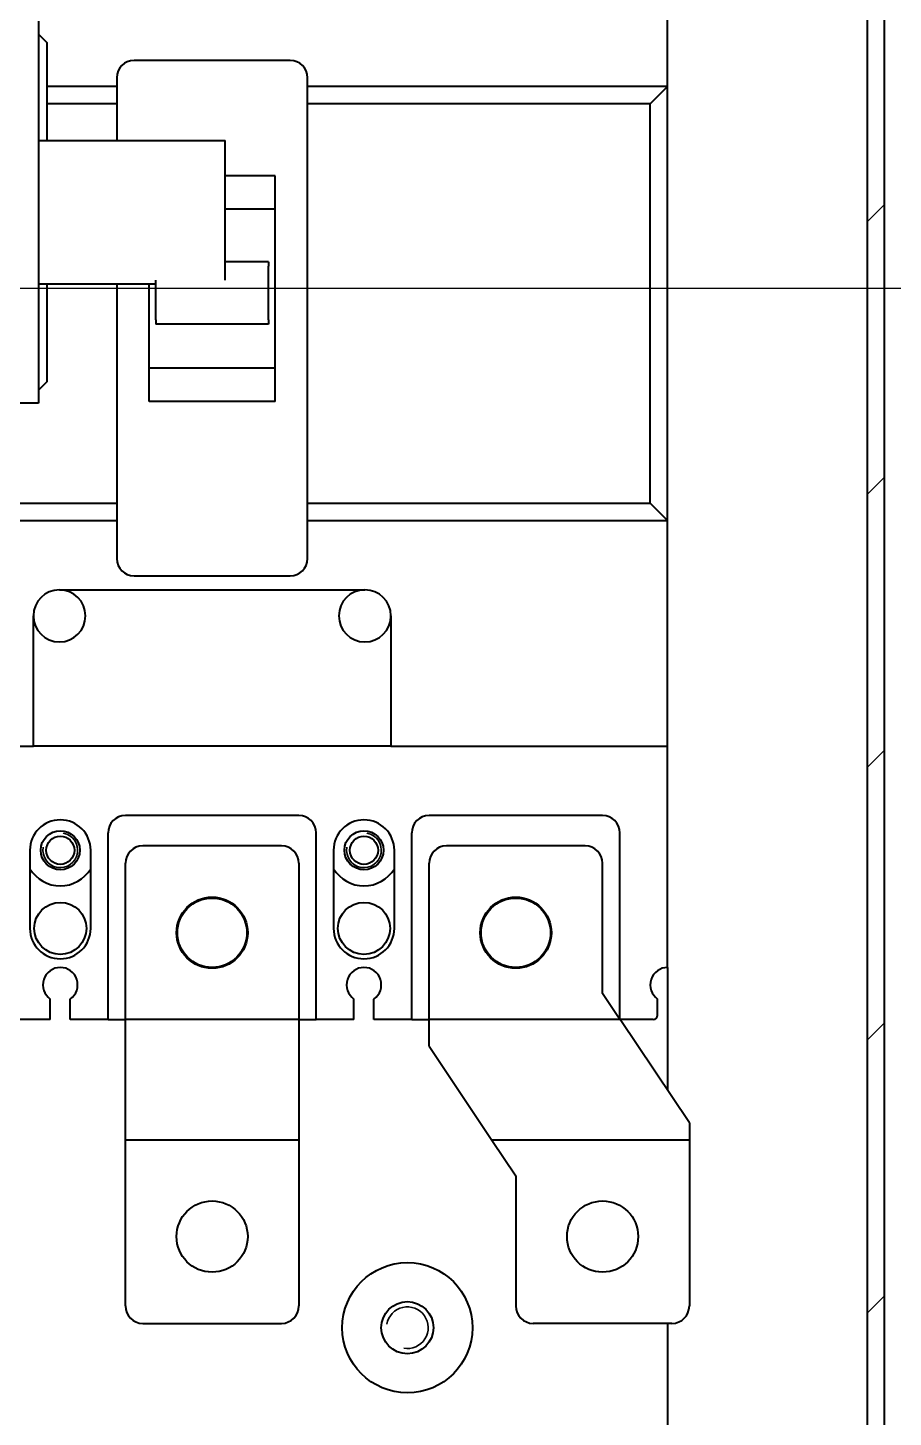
# Model space of a CAD drawing. Header units: millimetres. Extents: x 0 to 5887, y 0 to 4158.
# Drawn here: x 1099.5 to 1199.3, y 3101.6 to 3261.6 of the extents above; entities that cross this region are included whole.
import ezdxf

# ---------------------------------------------------------------- set-up
doc = ezdxf.new("R2010")
doc.units = ezdxf.units.MM
doc.header["$LTSCALE"] = 7
for name, color, linetype, lineweight in [('가시적인 것(ISO)', 3, 'Continuous', 40), ('가시적인 좁은 것(ISO)', 3, 'Continuous', 35), ('기호(ISO)', 5, 'Continuous', 25), ('해치(ISO)', 7, 'Continuous', 18)]:
    doc.layers.add(name, color=color, linetype=linetype, lineweight=lineweight)

# ---------------------------------------------------------------- blocks, each defined once
blk = doc.blocks.new('품번기호9')
at = {"layer": '기호(ISO)', "color": 7}
blk.add_line((156.321, 461.666), (198.579, 461.666), dxfattribs=at)

msp = doc.modelspace()

# ---------------------------------------------------------------- hatches: boundary and pattern name
at = {"layer": '해치(ISO)'}
h = msp.add_hatch(dxfattribs=at)
h.set_pattern_fill('ANSI31', color=256, scale=177.8, style=0)
h.set_pattern_definition([(45, (0, 0), (-15.71545, 15.71545), [])])
h.paths.add_polyline_path([(838.2836, 3524.8923), (838.2836, 2664.8923), (1198.2836, 2664.8923), (1198.2836, 3524.8923)])
h.paths.add_polyline_path([(1186.2836, 2712.6479), (1196.2836, 2712.6479), (1196.2836, 2666.8923), (840.2836, 2666.8923), (840.2836, 3522.8923), (1196.2836, 3522.8923), (1196.2836, 2717.1367), (1186.2836, 2717.1367)], flags=0)

# ---------------------------------------------------------------- linework, layer by layer
at = {"layer": '가시적인 것(ISO)'}
for p, q in [((1198.2836, 2664.8923), (1198.2836, 3524.8923)), ((1196.2836, 3522.8923), (1196.2836, 2717.1367)), ((1173.2836, 3254.8923), (1173.2836, 3280.8923)), ((1100.7836, 3262.3923), (1100.7836, 3218.3923)), ((1100.7836, 3260.8923), (1101.7836, 3259.8923)), ((1101.7836, 3248.6423), (1101.7836, 3259.8923)), ((1129.7836, 3257.8923), (1111.7836, 3257.8923)), ((1109.7836, 3255.8923), (1109.7836, 3248.6423)), ((1131.7836, 3200.4923), (1131.7836, 3255.8923)), ((1109.7836, 3254.8923), (1101.7836, 3254.8923)), ((1173.2836, 3254.8923), (1131.7836, 3254.8923)), ((1171.2836, 3252.8923), (1173.2836, 3254.8923)), ((1173.2836, 3204.8923), (1173.2836, 3254.8923)), ((1109.7836, 3252.8923), (1101.7836, 3252.8923)), ((1171.2836, 3252.8923), (1131.7836, 3252.8923)), ((1171.2836, 3206.8923), (1171.2836, 3252.8923)), ((1100.7836, 3248.6423), (1122.2836, 3248.6423)), ((1122.2836, 3232.5616), (1122.2836, 3248.6423)), ((1128.0336, 3244.5923), (1122.2836, 3244.5923)), ((1128.0336, 3218.5923), (1128.0336, 3244.5923)), ((1128.0336, 3240.762), (1122.2836, 3240.762)), ((1127.2836, 3234.6923), (1122.2836, 3234.6923)), ((1127.2836, 3234.6923), (1127.2836, 3234.1923)), ((1127.2836, 3227.9923), (1127.2836, 3234.1923)), ((1100.7836, 3232.1423), (1114.2836, 3232.1423)), ((1101.7836, 3220.8923), (1101.7836, 3232.1423)), ((1109.7836, 3232.1423), (1109.7836, 3200.4923)), ((1113.5336, 3218.5923), (1113.5336, 3232.1423)), ((1114.2836, 3227.9923), (1114.2836, 3232.5616)), ((1114.2836, 3227.9923), (1114.2836, 3227.4923)), ((1127.2836, 3227.4923), (1114.2836, 3227.4923)), ((1127.2836, 3227.9923), (1127.2836, 3227.4923)), ((1128.0336, 3222.4227), (1113.5336, 3222.4227)), ((1101.7836, 3220.8923), (1100.7836, 3219.8923)), ((1100.7836, 3218.3923), (1042.7836, 3218.3923)), ((1128.0336, 3218.5923), (1113.5336, 3218.5923)), ((1070.2836, 3206.8923), (1109.7836, 3206.8923)), ((1131.7836, 3206.8923), (1171.2836, 3206.8923)), ((1173.2836, 3204.8923), (1171.2836, 3206.8923)), ((1068.2836, 3204.8923), (1109.7836, 3204.8923)), ((1131.7836, 3204.8923), (1173.2836, 3204.8923)), ((1173.2836, 3178.8923), (1173.2836, 3204.8923)), ((1111.7836, 3198.4923), (1129.7836, 3198.4923)), ((1103.1836, 3196.8923), (1138.3836, 3196.8923)), ((1100.1836, 3178.8923), (1100.1836, 3193.8923)), ((1141.3836, 3193.8923), (1141.3836, 3178.8923)), ((1068.2836, 3178.8923), (1100.1836, 3178.8923)), ((1141.3836, 3178.8923), (1100.1836, 3178.8923)), ((1141.3836, 3178.8923), (1173.2836, 3178.8923)), ((1173.2836, 3153.3923), (1173.2836, 3178.8923)), ((1130.7836, 3170.8923), (1110.7836, 3170.8923)), ((1165.7836, 3170.8923), (1145.7836, 3170.8923)), ((1108.7836, 3147.3923), (1108.7836, 3168.8923)), ((1132.7836, 3147.3923), (1132.7836, 3168.8923)), ((1143.7836, 3147.3923), (1143.7836, 3168.8923)), ((1167.7836, 3147.3923), (1167.7836, 3168.8923)), ((1099.7836, 3166.8923), (1099.7836, 3157.8923)), ((1106.7836, 3157.8923), (1106.7836, 3166.8923)), ((1128.7836, 3167.3923), (1112.7836, 3167.3923)), ((1134.7836, 3166.8923), (1134.7836, 3157.8923)), ((1141.7836, 3157.8923), (1141.7836, 3166.8923)), ((1163.7836, 3167.3923), (1147.7836, 3167.3923)), ((1110.7836, 3147.3923), (1110.7836, 3165.3923)), ((1130.7836, 3165.3923), (1130.7836, 3147.3923)), ((1145.7836, 3147.3923), (1145.7836, 3165.3923)), ((1165.7836, 3150.3923), (1165.7836, 3165.3923)), ((1173.2836, 3153.3923), (1173.2836, 3139.2051)), ((1167.7836, 3147.4091), (1165.7836, 3150.3923)), ((1102.1336, 3147.3923), (1102.1336, 3149.756)), ((1104.4336, 3147.3923), (1104.4336, 3149.756)), ((1137.1336, 3147.3923), (1137.1336, 3149.756)), ((1139.4336, 3147.3923), (1139.4336, 3149.756)), ((1172.1336, 3147.8923), (1172.1336, 3149.756)), ((1102.1336, 3147.3923), (1097.7836, 3147.3923)), ((1108.7836, 3147.3923), (1104.4336, 3147.3923)), ((1108.7836, 3147.3923), (1110.7836, 3147.3923)), ((1110.7836, 3133.5092), (1110.7836, 3147.3923)), ((1130.7836, 3147.3923), (1110.7836, 3147.3923)), ((1130.7836, 3147.3923), (1132.7836, 3147.3923)), ((1130.7836, 3147.3923), (1130.7836, 3133.5092)), ((1137.1336, 3147.3923), (1132.7836, 3147.3923)), ((1143.7836, 3147.3923), (1139.4336, 3147.3923)), ((1143.7836, 3147.3923), (1145.7836, 3147.3923)), ((1167.7836, 3147.3923), (1145.7836, 3147.3923)), ((1145.7836, 3144.3085), (1145.7836, 3147.3923)), ((1171.6336, 3147.3923), (1167.7836, 3147.3923)), ((1175.7836, 3135.4761), (1167.7949, 3147.3923)), ((1145.7836, 3144.3085), (1153.0237, 3133.5092)), ((1175.7836, 3135.4761), (1175.7836, 3133.5092)), ((1110.7836, 3114.3923), (1110.7836, 3133.5092)), ((1130.7836, 3133.5092), (1110.7836, 3133.5092)), ((1130.7836, 3133.5092), (1130.7836, 3114.3923)), ((1175.7836, 3133.5092), (1153.0237, 3133.5092)), ((1153.0237, 3133.5092), (1155.7836, 3129.3923)), ((1175.7836, 3133.5092), (1175.7836, 3114.3923)), ((1155.7836, 3129.3923), (1155.7836, 3114.3923)), ((1112.7836, 3112.3923), (1128.7836, 3112.3923)), ((1173.7836, 3112.3923), (1157.7836, 3112.3923)), ((1173.2836, 3112.3923), (1173.2836, 2703.8923))]:
    msp.add_line(p, q, dxfattribs=at)
for centre, radius in [((1103.2836, 3166.8923), 2.25), ((1103.2836, 3166.8923), 1.621), ((1138.2836, 3166.8923), 2.25), ((1138.2836, 3166.8923), 1.621), ((1120.7836, 3157.3923), 4.1), ((1120.7836, 3157.3923), 4), ((1155.7836, 3157.3923), 4.1), ((1155.7836, 3157.3923), 4), ((1103.2836, 3157.8923), 3), ((1138.2836, 3157.8923), 3), ((1120.7836, 3122.3923), 4.1), ((1165.7836, 3122.3923), 4.1), ((1143.2836, 3111.8923), 7.5), ((1143.2836, 3111.8923), 3)]:
    msp.add_circle(centre, radius, dxfattribs=at)
for centre, radius, start, end in [((1111.7836, 3255.8923), 2, 90, 180), ((1129.7836, 3255.8923), 2, 0, 90), ((1111.7836, 3200.4923), 2, 180, 270), ((1129.7836, 3200.4923), 2, 270, 0), ((1103.1836, 3193.8923), 3, 90, 180), ((1103.1836, 3193.8923), 3, 180, 90), ((1138.3836, 3193.8923), 3, 90, 0), ((1138.3836, 3193.8923), 3, 0, 90), ((1110.7836, 3168.8923), 2, 90, 180), ((1130.7836, 3168.8923), 2, 0, 90), ((1145.7836, 3168.8923), 2, 90, 180), ((1165.7836, 3168.8923), 2, 0, 90), ((1103.2836, 3166.8923), 3.5, 0, 180), ((1138.2836, 3166.8923), 3.5, 0, 180), ((1112.7836, 3165.3923), 2, 90, 180), ((1128.7836, 3165.3923), 2, 0, 90), ((1147.7836, 3165.3923), 2, 90, 180), ((1163.7836, 3165.3923), 2, 0, 90), ((1103.2836, 3166.8923), 4.1, 211.38815, 328.61185), ((1138.2836, 3166.8923), 4.1, 211.38815, 328.61185), ((1103.2836, 3157.8923), 3.5, 180, 0), ((1138.2836, 3157.8923), 3.5, 180, 0), ((1103.2836, 3151.3923), 2, 305.099632, 234.900368), ((1138.2836, 3151.3923), 2, 305.099632, 234.900368), ((1173.2836, 3151.3923), 2, 90, 234.900368), ((1171.6336, 3147.8923), 0.5, 270, 0), ((1112.7836, 3114.3923), 2, 180, 270), ((1128.7836, 3114.3923), 2, 270, 0), ((1157.7836, 3114.3923), 2, 180, 270), ((1173.7836, 3114.3923), 2, 270, 0)]:
    msp.add_arc(centre, radius, start, end, dxfattribs=at)
at = {"layer": '가시적인 좁은 것(ISO)'}
for centre, radius, start, end in [((1103.2836, 3166.8923), 2, 170, 80), ((1138.2836, 3166.8923), 2, 170, 80), ((1143.2836, 3111.8923), 2.401, 260.206842, 170.206842)]:
    msp.add_arc(centre, radius, start, end, dxfattribs=at)

# ---------------------------------------------------------------- block references
at = {"layer": '기호(ISO)', "xscale": 7, "yscale": 7, "zscale": 7}
msp.add_blockref('품번기호9', (0, 0), dxfattribs=at)

doc.saveas('drawing.dxf')
